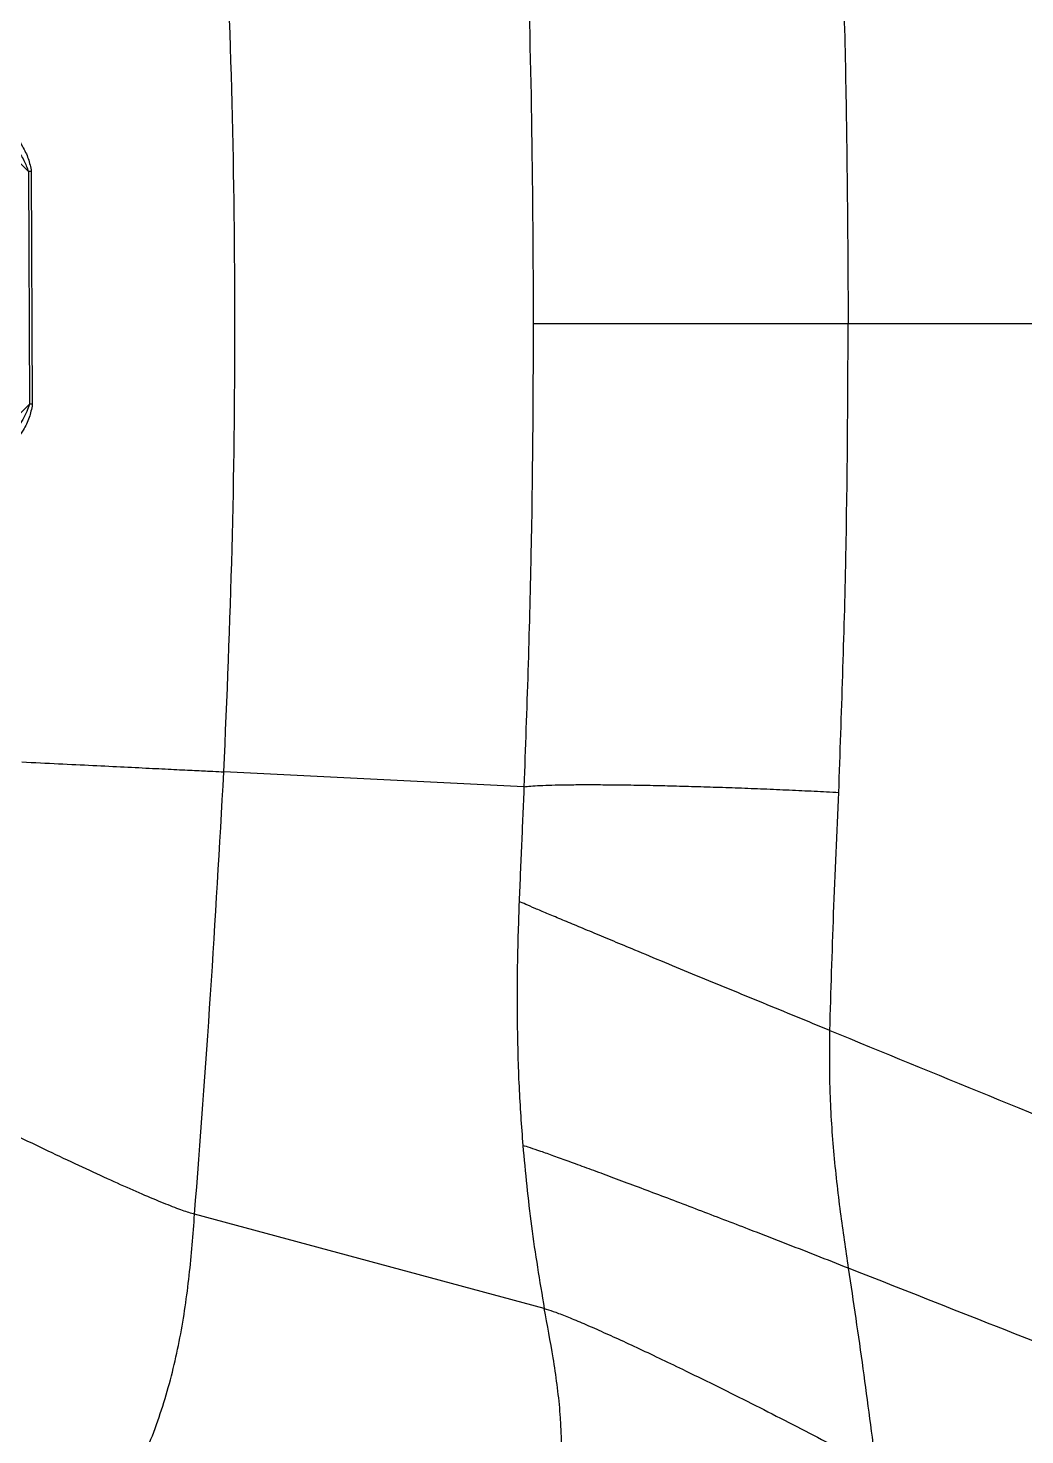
# Model space of a CAD drawing. Extents: x 400 to 501, y 484 to 634.
# Drawn here: x 468.53 to 474.68, y 544.39 to 553.08 of the extents above; entities that cross this region are included whole.
import ezdxf

# ---------------------------------------------------------------- set-up
doc = ezdxf.new("R2010")
doc.units = 0
doc.header["$MEASUREMENT"] = 0
doc.layers.add('DIM', color=3, linetype='Continuous')
doc.layers.add('GEOMETRY', color=3, linetype='Continuous', lineweight=25)

# ---------------------------------------------------------------- blocks, each defined once
blk = doc.blocks.new('2026 GRANDEE')
at = {"layer": 'GEOMETRY', "ltscale": 16}
for p, q in [((18.1086, -44.648), (17.887, -44.4264)), ((18.1262, -44.6476), (18.1086, -44.648)), ((18.1086, -44.648), (18.1147, -46.0845)), ((18.1262, -44.6476), (18.1323, -46.0846)), ((23.1674, -45.5868), (23.1674, -45.5868)), ((18.1147, -46.0845), (17.887, -46.3122)), ((21.1664, -48.445), (19.3143, -48.3534)), ((21.2918, -51.666), (19.1338, -51.0843))]:
    blk.add_line(p, q, dxfattribs=at)
for points, knots in [([(23.0338, -41.2321), (23.0604, -41.7152), (23.1137, -42.6813), (23.1583, -44.1337), (23.1644, -45.1024), (23.1674, -45.5868)], [0, 0, 0, 0, 0.333393, 0.666714, 1, 1, 1, 1]), ([(21.1334, -42.026), (21.1514, -42.4213), (21.1875, -43.2117), (21.2177, -44.3992), (21.2218, -45.1912), (21.2239, -45.5872)], [0, 0, 0, 0, 0.333387, 0.666709, 1, 1, 1, 1]), ([(19.3143, -48.3534), (19.3338, -47.8949), (19.3726, -46.9778), (19.3873, -45.601), (19.3728, -44.2243), (19.3341, -43.3073), (19.3147, -42.8487)], [0, 0, 0, 0, 0.250006, 0.500003, 0.75, 1, 1, 1, 1]), ([(17.9777, -44.3493), (18.0102, -44.3961), (18.0586, -44.4656), (18.1107, -44.5659), (18.1211, -44.6206), (18.1262, -44.6476)], [0, 0, 0, 0, 0.510139, 0.758349, 1, 1, 1, 1]), ([(17.9381, -44.3752), (17.9722, -44.4194), (18.0227, -44.4848), (18.0815, -44.5756), (18.0998, -44.6244), (18.1086, -44.648)], [0, 0, 0, 0, 0.519389, 0.768078, 1, 1, 1, 1]), ([(21.2239, -45.5872), (21.2215, -46.0637), (21.2168, -47.017), (21.1832, -47.969), (21.1664, -48.445)], [0, 0, 0, 0, 0.499963, 1, 1, 1, 1]), ([(23.1674, -45.5868), (23.1172, -45.5868), (23.0168, -45.5868), (22.8612, -45.5869), (22.7041, -45.5869), (22.5467, -45.5869), (22.3909, -45.5869), (22.2384, -45.5869), (22.0908, -45.587), (21.9498, -45.587), (21.8169, -45.587), (21.6935, -45.587), (21.5811, -45.587), (21.4808, -45.587), (21.3937, -45.587), (21.3212, -45.587), (21.2626, -45.5869), (21.2368, -45.5869), (21.2239, -45.5869)], [0, 0, 0, 0, 0.062506, 0.1250142, 0.1875171, 0.2500146, 0.3125097, 0.3750049, 0.4375018, 0.5, 0.5624982, 0.6249951, 0.6874903, 0.7499854, 0.8124829, 0.8749858, 0.937494, 1, 1, 1, 1]), ([(23.1092, -48.4801), (23.1262, -47.9981), (23.1603, -47.0343), (23.165, -46.0693), (23.1674, -45.5868)], [0, 0, 0, 0, 0.500029, 1, 1, 1, 1]), ([(27.7715, -45.5868), (27.2568, -45.5868), (26.2273, -45.5868), (24.6922, -45.5868), (23.6757, -45.5868), (23.1674, -45.5868)], [0, 0, 0, 0, 0.333325, 0.666675, 1, 1, 1, 1]), ([(18.1147, -46.0845), (18.1099, -46.0992), (18.0995, -46.1319), (18.0729, -46.1784), (18.0435, -46.2251), (18.0115, -46.2708), (17.9771, -46.3167), (17.9521, -46.3479), (17.939, -46.3642)], [0, 0, 0, 0, 0.138959, 0.307477, 0.48085, 0.638326, 0.811344, 1, 1, 1, 1]), ([(18.1323, -46.0846), (18.1271, -46.1124), (18.1166, -46.1687), (18.0626, -46.2715), (18.0126, -46.3426), (17.9789, -46.3905)], [0, 0, 0, 0, 0.241736, 0.489969, 1, 1, 1, 1]), ([(18.1323, -46.0846), (18.1294, -46.0846), (18.1237, -46.0846), (18.1177, -46.0845), (18.1147, -46.0845)], [0, 0, 0, 0, 0.5, 1, 1, 1, 1]), ([(18.0679, -48.2917), (18.1441, -48.2955), (18.2967, -48.303), (18.5082, -48.3135), (18.703, -48.3231), (18.877, -48.3317), (19.0279, -48.3392), (19.1526, -48.3454), (19.252, -48.3503), (19.2935, -48.3523), (19.3143, -48.3534)], [0, 0, 0, 0, 0.124998, 0.249997, 0.374996, 0.499995, 0.624993, 0.749992, 0.874995, 1, 1, 1, 1]), ([(19.1338, -51.0843), (19.168, -50.6321), (19.237, -49.7225), (19.2884, -48.8115), (19.3143, -48.3534)], [0, 0, 0, 0, 0.4971803, 1, 1, 1, 1]), ([(21.1664, -48.445), (21.1615, -48.5628), (21.1515, -48.7989), (21.1413, -49.0351), (21.1362, -49.1534)], [0, 0, 0, 0, 0.498617, 1, 1, 1, 1]), ([(21.1664, -48.445), (21.1794, -48.4435), (21.2053, -48.4405), (21.2641, -48.4371), (21.3368, -48.4344), (21.424, -48.4327), (21.5243, -48.4319), (21.6368, -48.4321), (21.7601, -48.4332), (21.893, -48.4352), (22.0339, -48.4382), (22.1814, -48.442), (22.3338, -48.4466), (22.4894, -48.452), (22.6466, -48.4581), (22.8035, -48.4649), (22.9589, -48.4722), (23.0591, -48.4775), (23.1092, -48.4801)], [0, 0, 0, 0, 0.062506, 0.125014, 0.187517, 0.250015, 0.31251, 0.375005, 0.437502, 0.5, 0.562498, 0.624995, 0.68749, 0.749985, 0.812483, 0.874986, 0.937494, 1, 1, 1, 1]), ([(23.0543, -49.9499), (23.0614, -49.7092), (23.0759, -49.2192), (23.098, -48.7294), (23.1092, -48.4801)], [0, 0, 0, 0, 0.491046, 1, 1, 1, 1]), ([(21.1362, -49.1534), (21.1321, -49.2779), (21.1235, -49.5328), (21.1236, -49.9139), (21.1326, -50.2932), (21.1505, -50.5389), (21.1593, -50.6595)], [0, 0, 0, 0, 0.243392, 0.498306, 0.753834, 1, 1, 1, 1]), ([(23.0543, -49.9499), (22.986, -49.9219), (22.8501, -49.8661), (22.6411, -49.7802), (22.434, -49.6949), (22.2307, -49.611), (22.0343, -49.5297), (21.8637, -49.4589), (21.7193, -49.3989), (21.5993, -49.3489), (21.4899, -49.3032), (21.3919, -49.2621), (21.3059, -49.226), (21.2337, -49.1954), (21.175, -49.1703), (21.1491, -49.1591), (21.1362, -49.1534)], [0, 0, 0, 0, 0.086403, 0.172062, 0.256464, 0.340613, 0.424976, 0.50891, 0.571315, 0.633093, 0.694277, 0.75529, 0.816417, 0.877713, 0.939029, 1, 1, 1, 1]), ([(23.1702, -51.4175), (23.153, -51.3026), (23.1173, -51.0644), (23.076, -50.6956), (23.0519, -50.3196), (23.0535, -50.0702), (23.0543, -49.9499)], [0, 0, 0, 0, 0.241542, 0.500757, 0.759223, 1, 1, 1, 1]), ([(23.0543, -49.9499), (23.708, -50.2178), (25.0113, -50.7519), (26.3267, -51.2913), (26.9823, -51.5602)], [0, 0, 0, 0, 0.5016396, 1, 1, 1, 1]), ([(19.1338, -51.0843), (19.1111, -51.0774), (19.0657, -51.0638), (18.9605, -51.0233), (18.832, -50.9698), (18.681, -50.9035), (18.512, -50.8267), (18.328, -50.7407), (18.133, -50.6477), (17.9956, -50.5807), (17.9271, -50.5473)], [0, 0, 0, 0, 0.128249, 0.255782, 0.38238, 0.507923, 0.632387, 0.755818, 0.878313, 1, 1, 1, 1]), ([(21.1593, -50.6595), (21.175, -50.8255), (21.207, -51.1616), (21.2633, -51.4965), (21.2918, -51.666)], [0, 0, 0, 0, 0.493641, 1, 1, 1, 1]), ([(23.1702, -51.4175), (23.1037, -51.3914), (22.9708, -51.3391), (22.7637, -51.2583), (22.5722, -51.1841), (22.3985, -51.1171), (22.243, -51.0575), (22.0903, -50.9994), (21.9429, -50.9435), (21.8029, -50.8909), (21.6722, -50.8421), (21.5522, -50.7978), (21.4439, -50.7582), (21.3485, -50.7239), (21.268, -50.6955), (21.2024, -50.6731), (21.1736, -50.664), (21.1593, -50.6595)], [0, 0, 0, 0, 0.082612, 0.16511, 0.247102, 0.308896, 0.371351, 0.434183, 0.497122, 0.559955, 0.622517, 0.684807, 0.747221, 0.810023, 0.873243, 0.936705, 1, 1, 1, 1]), ([(18.4464, -53.2527), (18.5148, -53.1465), (18.6529, -52.932), (18.8254, -52.5881), (18.9584, -52.224), (19.0495, -51.8468), (19.1043, -51.4653), (19.124, -51.2103), (19.1338, -51.0843)], [0, 0, 0, 0, 0.1641377, 0.3316791, 0.4991489, 0.6671489, 0.8354958, 1, 1, 1, 1]), ([(23.3423, -52.6534), (23.3154, -52.4477), (23.2613, -52.0338), (23.2007, -51.6238), (23.1702, -51.4175)], [0, 0, 0, 0, 0.496932, 1, 1, 1, 1]), ([(26.6229, -52.7762), (26.4313, -52.7009), (26.0464, -52.5497), (25.4694, -52.3229), (24.7952, -52.0577), (24.0269, -51.7553), (23.4557, -51.5301), (23.1702, -51.4175)], [0, 0, 0, 0, 0.164855, 0.3310845, 0.4983629, 0.7492406, 1, 1, 1, 1]), ([(21.1172, -53.5471), (21.1543, -53.4785), (21.2291, -53.34), (21.3169, -53.1177), (21.3749, -52.881), (21.4037, -52.6056), (21.3945, -52.2993), (21.3499, -51.9751), (21.3108, -51.7673), (21.2918, -51.666)], [0, 0, 0, 0, 0.119004, 0.240165, 0.364401, 0.49201, 0.665335, 0.836844, 1, 1, 1, 1]), ([(21.2918, -51.666), (21.3085, -51.6711), (21.3419, -51.6812), (21.417, -51.7099), (21.5073, -51.747), (21.6127, -51.7927), (21.7308, -51.8457), (21.86, -51.9053), (21.998, -51.9705), (22.1579, -52.0473), (22.34, -52.1364), (22.5436, -52.2379), (22.749, -52.3421), (22.9529, -52.4473), (23.1528, -52.5519), (23.2792, -52.6196), (23.3423, -52.6534)], [0, 0, 0, 0, 0.066176, 0.131962, 0.197016, 0.261351, 0.325357, 0.389359, 0.452873, 0.515553, 0.597725, 0.678962, 0.759912, 0.840388, 0.920359, 1, 1, 1, 1])]:
    blk.add_open_spline(points, degree=3, knots=knots, dxfattribs=at)

msp = doc.modelspace()

# ---------------------------------------------------------------- block references
at = {"layer": 'DIM'}
msp.add_blockref('2026 GRANDEE', (450.4248, 596.8403), dxfattribs=at)

doc.saveas('drawing.dxf')
